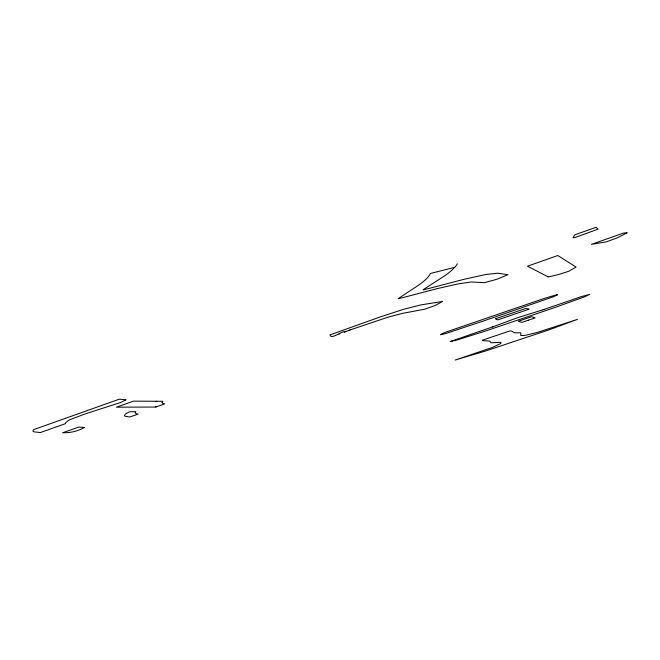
<?xml version="1.0" encoding="UTF-8"?>
<svg xmlns="http://www.w3.org/2000/svg" width="660" height="660" viewBox="0 0 660 660"><rect width="100%" height="100%" fill="white"/><g stroke="black" fill="none" stroke-linecap="round" stroke-linejoin="round"><path stroke-width="0.99" d="M155.9 401.668L156.799 401.255M493.515 326.576L450.194 341.566L456.844 340.082L482.089 332.079A128.84 18.76 -17 0 0 486.89 330.545L555.217 307.395A131.117 19.181 -17.4 0 0 559.911 305.712L584.809 296.703L589.743 294.393L582.021 296.398L542.965 309.796M492.525 326.956L517.407 317.732L544.104 309.449M338.968 334.067L339.76 333.77M344.215 332.12L345.823 331.518M344.957 331.84C342.82 330.19 331.072 340.296 329.934 334.884L381.34 316.552L403.4 309.375L420.816 304.928L442.604 301.438L436.796 304.631A68.244 11.674 -16.5 0 1 434.709 305.613L425.056 309.127L403.029 313.269L388.567 316.99L350.559 329.777M345.205 331.749L348.587 330.503M348.373 330.577L349.561 330.14M349.495 330.165L350.65 329.744M495.734 318.706L525.509 308.55A56.166 7.664 -17 0 1 529.139 309.193L497.788 319.877A57.725 7.92 -17.6 0 1 495.726 318.714M454.781 267.316L430.337 273.471A115.731 22.358 -15.9 0 1 428.274 276.746L427.045 278.14A135.836 26.351 -15.8 0 1 418.968 284.922L398.195 298.617A2.335 0.412 -16.7 0 0 398.854 298.65L437.176 288.643L457.801 283.94L471.157 282.001L484.432 282.661L495.066 279.79A72.402 12.961 -17.4 0 0 498.028 278.776L507.986 274.7L497.656 273.199L485.702 274.527L463.823 279.353L423.769 289.789A2.351 0.421 -16.9 0 1 423.126 289.74L444.922 275.641A139.177 27.283 -16 0 0 451.976 270.13L455.491 266.483A115.558 22.514 -16.2 0 0 457.273 263.777M156.106 406.915L155.554 406.882M548.023 276.82L527.513 266.186L557.799 255.519L576.122 267.052L568.804 271.252L559.787 274.147A68.392 11.195 -18.1 0 1 557.04 274.873L549.054 276.796A2.954 0.462 -17.8 0 1 547.94 276.845M135.259 412.714L135.927 413.581L138.105 414.109L129.707 417.037L124.707 416.113A32.365 4.612 -14.8 0 1 124.426 415.297L126.035 413.638L129.632 411.741L135.877 411.675L135.259 412.714M125.895 399.844L120.656 402.493L92.771 411.427A134.755 18.571 -14.8 0 0 82.492 414.884L70.026 419.628A23.1 3.391 -14.2 0 0 68.269 420.519L65.488 422.92A33.462 4.909 -14.3 0 0 65.604 423.613L40.309 432.564L33.784 431.805A32.67 4.768 -14.1 0 1 33.8 429.577L119.386 399.151L125.895 399.844M162.104 402.484L162.64 403.326L164.678 403.92L155.743 407.047L116.416 407.179L133.535 401.132L162.871 401.296L162.104 402.484M500.882 342.796L500.874 342.952A22.852 2.698 -16.9 0 1 500.222 343.745L492.616 347.358L455.21 360.046L483.244 351.714A111.623 14.091 -16.9 0 0 487.459 350.377L547.379 330.396A113.297 14.372 -17.2 0 0 551.488 328.96L577.475 319.358L537.372 332.417L525.789 335.206A23.38 2.772 -17.3 0 1 523.066 335.536L521.573 335.552A20.633 2.442 -17.3 0 1 520.69 335.354L520.822 333.036A17.366 2.087 -17.1 0 0 520.229 332.797L515.146 332.822A23.067 2.821 -17.3 0 1 514.247 332.64L511.764 331.163A49.632 6.121 -16.9 0 0 509.85 330.957L482.46 340.172A50.779 6.311 -17.3 0 0 483.524 340.659L489.151 341.072A22.523 2.739 -16.9 0 1 489.934 341.278L490.801 342.664A17.383 2.095 -17.1 0 0 491.741 342.779L499.818 342.342A20.196 2.384 -16.9 0 1 500.684 342.54L500.882 342.796M557.535 294.822L553.435 296.736L483.838 320.867L445.285 333.679L440.855 334.653A6.592 0.916 -16.8 0 1 440.393 334.546L445.36 332.277L544.756 298.254L557.164 294.608A6.839 0.965 -17.6 0 1 557.518 294.756L557.535 294.822M627 232.856L619.377 236.825A74.341 13.192 -18.3 0 1 616.803 237.996L606.614 241.799L591.434 244.357L623.634 233.013L627 232.856M84.356 427.531C77.929 431.112 70.15 433.084 62.758 432.712L78.928 427.036L84.356 427.531M573.119 237.484L573.573 237.814A2.475 0.446 -18.3 0 0 574.654 237.649L598.108 229.136L596.029 227.287L574.753 234.861L573.119 237.484M528.437 320.174L535.178 317.922L531.63 316.734L518.282 321.247L522.002 322.369L528.437 320.174"/></g></svg>
